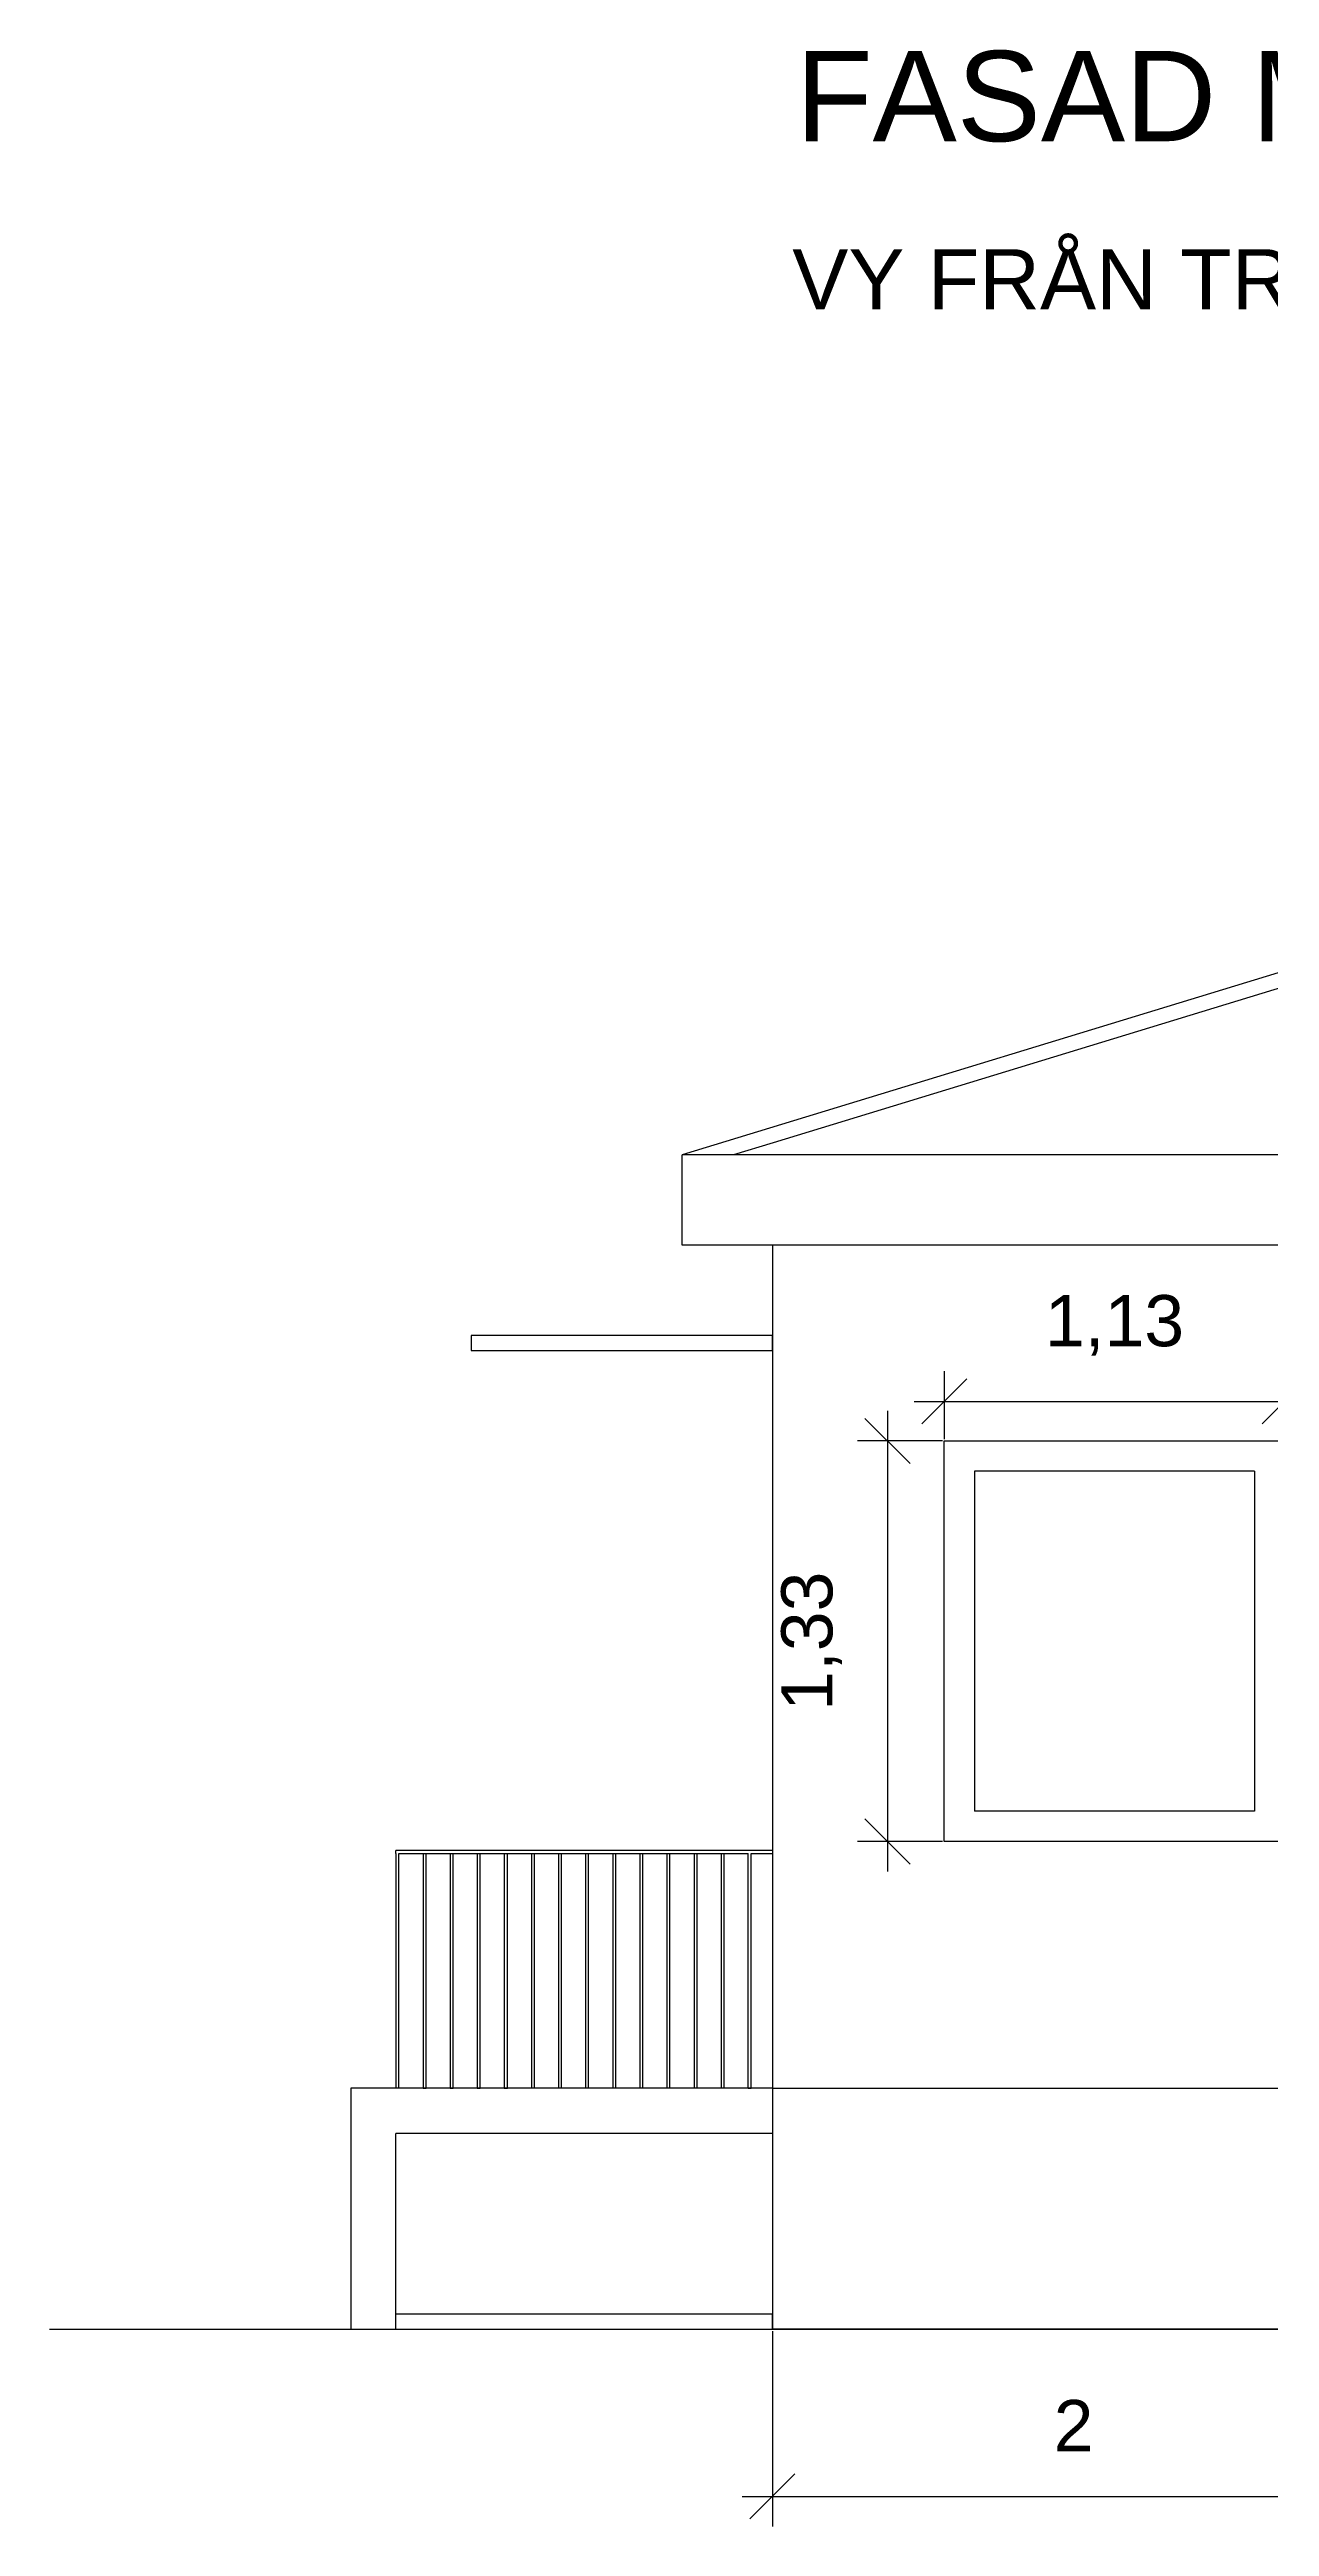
# Model space of a CAD drawing. Header units: millimetres. Extents: x -60009 to 113281, y -58228 to 411188.
# Drawn here: x -32483 to -28433, y 88420 to 96646 of the extents above; entities that cross this region are included whole.
import ezdxf

# ---------------------------------------------------------------- set-up
doc = ezdxf.new("R2010")
doc.units = ezdxf.units.MM
doc.linetypes.add('ACAD_ISO04W100', pattern=[30, 24, -3, 0, -3])
doc.linetypes.add('CENTER2', pattern=[28.575, 19.05, -3.175, 3.175, -3.175])
doc.layers.get('0').update_dxf_attribs({"color": 1})
for name, color, linetype in [('Angivelser', 7, 'Continuous'), ('Fönster', 1, 'Continuous'), ('Förtydligande', 8, 'CENTER2'), ('Grundritningar', 1, 'Continuous'), ('Mått', 4, 'Continuous')]:
    doc.layers.add(name, color=color, linetype=linetype)
doc.styles.get("Standard").update_dxf_attribs({"font": 'Arial.ttf', "height": 170})
doc.dimstyles.new('Egen dimension', dxfattribs={"dimscale": 10, "dimtxt": 2.5, "dimasz": 15, "dimexe": 10, "dimexo": 0.625, "dimgap": 15, "dimtad": 1, "dimlfac": 0.001, "dimtxsty": 'Standard', "dimblk": 'OBLIQUE', "dimblk1": 'OBLIQUE', "dimblk2": 'OBLIQUE', "dimcen": 20, "dimdle": 10, "dimadec": 0, "dimazin": 0, "dimtfac": 1, "dimtmove": 0, "dimatfit": 3, "dimldrblk": 'OPEN90', "dimfxl": 1, "dimarcsym": 0})

# ---------------------------------------------------------------- blocks, each defined once
blk = doc.blocks.new('_Oblique')
at = {"color": 0, "linetype": 'ByBlock', "lineweight": -2}
blk.add_line((-0.5, -0.5), (0.5, 0.5), dxfattribs=at)
blk = doc.blocks.new('*D250')
at = {"layer": 'Defpoints', "color": 0, "lineweight": 13, "ltscale": 100, "transparency": 16777216}
for p in [(-30083.2, 89075), (-28083.2, 89075), (-28083.2, 88519.7)]:
    blk.add_point(p, dxfattribs=at)
at = {"layer": 'Mått', "color": 0, "lineweight": -2, "ltscale": 100, "transparency": 16777216}
for p, q in [((-30083.2, 89068.8), (-30083.2, 88419.7)), ((-28083.2, 89068.8), (-28083.2, 88419.7)), ((-30183.2, 88519.7), (-27983.2, 88519.7))]:
    blk.add_line(p, q, dxfattribs=at)
at = {"layer": 'Mått', "color": 0, "lineweight": -2, "ltscale": 100, "transparency": 16777216, "xscale": 150, "yscale": 150, "zscale": 150, "rotation": 180}
blk.add_blockref('_Oblique', (-30083.2, 88519.7), dxfattribs=at)
at = {"layer": 'Mått', "color": 0, "lineweight": -2, "ltscale": 100, "transparency": 16777216, "xscale": 150, "yscale": 150, "zscale": 150}
blk.add_blockref('_Oblique', (-28083.2, 88519.7), dxfattribs=at)
at = {"layer": 'Mått', "color": 0, "ltscale": 100, "transparency": 16777216, "insert": (-29083.2, 88754.7), "char_height": 170, "attachment_point": 5}
blk.add_mtext('2', dxfattribs=at)
blk = doc.blocks.new('_Open90')
at = {"color": 0, "linetype": 'ByBlock', "lineweight": -2}
for p, q in [((0, 0), (-1, 0)), ((-0.5, 0.5), (0, 0)), ((0, 0), (-0.5, -0.5))]:
    blk.add_line(p, q, dxfattribs=at)
blk = doc.blocks.new('*D262')
at = {"layer": 'Defpoints', "color": 0, "lineweight": 13, "transparency": 16777216}
for p in [(-29512.2, 92025), (-29700.7, 90695), (-29512.2, 90695)]:
    blk.add_point(p, dxfattribs=at)
at = {"layer": 'Mått', "color": 0, "lineweight": -2, "transparency": 16777216}
for p, q in [((-29700.7, 92125), (-29700.7, 90595)), ((-29518.5, 92025), (-29800.7, 92025)), ((-29518.5, 90695), (-29800.7, 90695))]:
    blk.add_line(p, q, dxfattribs=at)
at = {"layer": 'Mått', "color": 0, "lineweight": -2, "transparency": 16777216, "xscale": 150, "yscale": 150, "zscale": 150}
for p, rotation in [((-29700.7, 92025), 90), ((-29700.7, 90695), 270)]:
    blk.add_blockref('_Oblique', p, dxfattribs=dict(at, rotation=rotation))
at = {"layer": 'Mått', "color": 0, "transparency": 16777216, "insert": (-29953, 91360), "char_height": 170, "attachment_point": 5, "rotation": 90}
blk.add_mtext('1,33', dxfattribs=at)
blk = doc.blocks.new('*D263')
at = {"layer": 'Defpoints', "color": 0, "lineweight": 13, "transparency": 16777216}
for p in [(-28382.2, 92156.4), (-29512.2, 92025), (-28382.2, 92025)]:
    blk.add_point(p, dxfattribs=at)
at = {"layer": 'Mått', "color": 0, "lineweight": -2, "transparency": 16777216}
for p, q in [((-29512.2, 92031.3), (-29512.2, 92256.4)), ((-28382.2, 92031.3), (-28382.2, 92256.4)), ((-29612.2, 92156.4), (-28282.2, 92156.4))]:
    blk.add_line(p, q, dxfattribs=at)
at = {"layer": 'Mått', "color": 0, "lineweight": -2, "transparency": 16777216, "xscale": 150, "yscale": 150, "zscale": 150, "rotation": 180}
blk.add_blockref('_Oblique', (-29512.2, 92156.4), dxfattribs=at)
at = {"layer": 'Mått', "color": 0, "lineweight": -2, "transparency": 16777216, "xscale": 150, "yscale": 150, "zscale": 150}
blk.add_blockref('_Oblique', (-28382.2, 92156.4), dxfattribs=at)
at = {"layer": 'Mått', "color": 0, "transparency": 16777216, "insert": (-28947.2, 92408.8), "char_height": 170, "attachment_point": 5}
blk.add_mtext('1,13', dxfattribs=at)

msp = doc.modelspace()

# ---------------------------------------------------------------- linework, layer by layer
at = {"layer": 'Fönster'}
for p, q in [((-29512.248, 90695.014), (-29512.248, 92025.014)), ((-29512.248, 92025.014), (-28382.248, 92025.014)), ((-29412.248, 91925.014), (-29412.248, 90795.014)), ((-28482.248, 91925.014), (-29412.248, 91925.014)), ((-28482.248, 91925.014), (-28482.248, 90795.014)), ((-28482.248, 90795.014), (-29412.248, 90795.014)), ((-28382.248, 90695.014), (-29512.248, 90695.014))]:
    msp.add_line(p, q, dxfattribs=at)
at = {"layer": 'Förtydligande', "linetype": 'ACAD_ISO04W100', "lineweight": -3, "ltscale": 0.1}
msp.add_line((-32483.248, 89075.014), (-15003.248, 89075.014), dxfattribs=at)
at = {"layer": 'Grundritningar'}
for p, q in [((-26783.248, 94075.014), (-30383.248, 92975.014)), ((-26768.545, 94027.225), (-30081.125, 93015.047)), ((-30383.248, 92675.014), (-30383.248, 92975.014)), ((-16503.248, 92975.014), (-30383.248, 92975.014)), ((-30083.248, 92675.014), (-30383.248, 92675.014)), ((-16803.248, 92675.014), (-30083.248, 92675.014)), ((-30083.248, 92675.014), (-30083.248, 89875.014)), ((-30083.248, 92675.014), (-30083.248, 92375.014)), ((-30083.248, 92375.014), (-31083.248, 92375.014)), ((-31083.248, 92375.014), (-31083.248, 92325.014)), ((-31083.248, 92325.014), (-30083.248, 92325.014)), ((-30083.248, 92325.014), (-30083.248, 92375.014)), ((-30083.248, 90665.014), (-31333.248, 90665.014)), ((-31333.248, 90655.014), (-31333.248, 90665.014)), ((-31333.248, 90655.014), (-31333.248, 89875.014)), ((-31323.248, 90655.014), (-30163.248, 90655.014)), ((-31323.248, 89875.014), (-31323.248, 90655.014)), ((-31243.248, 90655.014), (-31243.248, 89875.014)), ((-31233.248, 89875.014), (-31233.248, 90655.014)), ((-31153.248, 90655.014), (-31153.248, 89875.014)), ((-31143.248, 89875.014), (-31143.248, 90655.014)), ((-31143.248, 90655.014), (-31063.248, 90655.014)), ((-31063.248, 90655.014), (-31063.248, 89875.014)), ((-31053.248, 89875.014), (-31053.248, 90655.014)), ((-31053.248, 90655.014), (-30973.248, 90655.014)), ((-30973.248, 90655.014), (-30973.248, 89875.014)), ((-30963.248, 89875.014), (-30963.248, 90655.014)), ((-30963.248, 90655.014), (-30883.248, 90655.014)), ((-30883.248, 90655.014), (-30883.248, 89875.014)), ((-30873.248, 89875.014), (-30873.248, 90655.014)), ((-30873.248, 90655.014), (-30793.248, 90655.014)), ((-30793.248, 90655.014), (-30793.248, 89875.014)), ((-30783.248, 89875.014), (-30783.248, 90655.014)), ((-30783.248, 90655.014), (-30703.248, 90655.014)), ((-30703.248, 90655.014), (-30703.248, 89875.014)), ((-30693.248, 89875.014), (-30693.248, 90655.014)), ((-30693.248, 90655.014), (-30613.248, 90655.014)), ((-30613.248, 90655.014), (-30613.248, 89875.014)), ((-30603.248, 89875.014), (-30603.248, 90655.014)), ((-30603.248, 90655.014), (-30523.248, 90655.014)), ((-30523.248, 90655.014), (-30523.248, 89875.014)), ((-30513.248, 89875.014), (-30513.248, 90655.014)), ((-30513.248, 90655.014), (-30433.248, 90655.014)), ((-30433.248, 90655.014), (-30433.248, 89875.014)), ((-30423.248, 89875.014), (-30423.248, 90655.014)), ((-30423.248, 90655.014), (-30343.248, 90655.014)), ((-30343.248, 90655.014), (-30343.248, 89875.014)), ((-30333.248, 89875.014), (-30333.248, 90655.014)), ((-30333.248, 90655.014), (-30253.248, 90655.014)), ((-30253.248, 90655.014), (-30253.248, 89875.014)), ((-30243.248, 89875.014), (-30243.248, 90655.014)), ((-30163.248, 89875.014), (-30163.248, 90655.014)), ((-30153.248, 89875.014), (-30153.248, 90655.014)), ((-30153.248, 90655.014), (-30083.248, 90655.014)), ((-30083.248, 89875.014), (-31483.248, 89875.014)), ((-31483.248, 89875.014), (-31483.248, 89075.014)), ((-31243.248, 89875.014), (-31233.248, 89875.014)), ((-31153.248, 89875.014), (-31143.248, 89875.014)), ((-31063.248, 89875.014), (-31053.248, 89875.014)), ((-30973.248, 89875.014), (-30963.248, 89875.014)), ((-30163.248, 89875.014), (-30153.248, 89875.014)), ((-30163.248, 89875.014), (-30153.248, 89875.014)), ((-30083.248, 89875.014), (-30153.248, 89875.014)), ((-30083.248, 89875.014), (-30083.248, 89075.014)), ((-30083.248, 89875.014), (-30083.248, 89725.014)), ((-30083.248, 89875.014), (-29512.248, 89875.014)), ((-31333.248, 89075.014), (-31333.248, 89725.014)), ((-30083.248, 89725.014), (-31333.248, 89725.014)), ((-30083.248, 89125.014), (-31333.248, 89125.014)), ((-30083.248, 89075.014), (-30083.248, 89125.014)), ((-31483.248, 89075.014), (-31333.248, 89075.014)), ((-31333.248, 89075.014), (-30083.248, 89075.014)), ((-16803.248, 89075.014), (-30083.248, 89075.014))]:
    msp.add_line(p, q, dxfattribs=at)
at = {"layer": 'Grundritningar', "ltscale": 100}
for p, q in [((-30081.125, 93015.047), (-30212.144, 92975.014)), ((-30083.248, 89875.014), (-28083.248, 89875.014))]:
    msp.add_line(p, q, dxfattribs=at)

# ---------------------------------------------------------------- texts
at = {"layer": 'Angivelser'}
for s, height, p in [('FASAD MOT SYDOST MED PANEL', 300, (-30006.386, 96341.983)), ('VY FRÅN TRÄDGÅRDSSIDA', 200, (-30017.27, 95783.152))]:
    msp.add_text(s, height=height, dxfattribs=at).set_placement(p)

# ---------------------------------------------------------------- dimensions: what is measured, and where the dimension line sits
at = {"layer": 'Mått'}
dim = msp.add_linear_dim(base=(-28382.248, 92156.423), p1=(-29512.248, 92025.014), p2=(-28382.248, 92025.014), dimstyle='Egen dimension', dxfattribs=at)
dim.commit()
dim.dimension.update_dxf_attribs({"geometry": '*D263', "text_midpoint": (-28947.248, 92408.817)})
dim = msp.add_linear_dim(base=(-29700.653, 90695.014), p1=(-29512.248, 92025.014), p2=(-29512.248, 90695.014), angle=90, dimstyle='Egen dimension', dxfattribs=at)
dim.commit()
dim.dimension.update_dxf_attribs({"geometry": '*D262', "text_midpoint": (-29953.048, 91360.014)})
at = {"layer": 'Mått', "ltscale": 100}
dim = msp.add_linear_dim(base=(-28083.248, 88519.744), p1=(-30083.248, 89075.014), p2=(-28083.248, 89075.014), dimstyle='Egen dimension', dxfattribs=at)
dim.commit()
dim.dimension.update_dxf_attribs({"geometry": '*D250', "text_midpoint": (-29083.248, 88519.744), "dimtype": 160})

doc.saveas('drawing.dxf')
